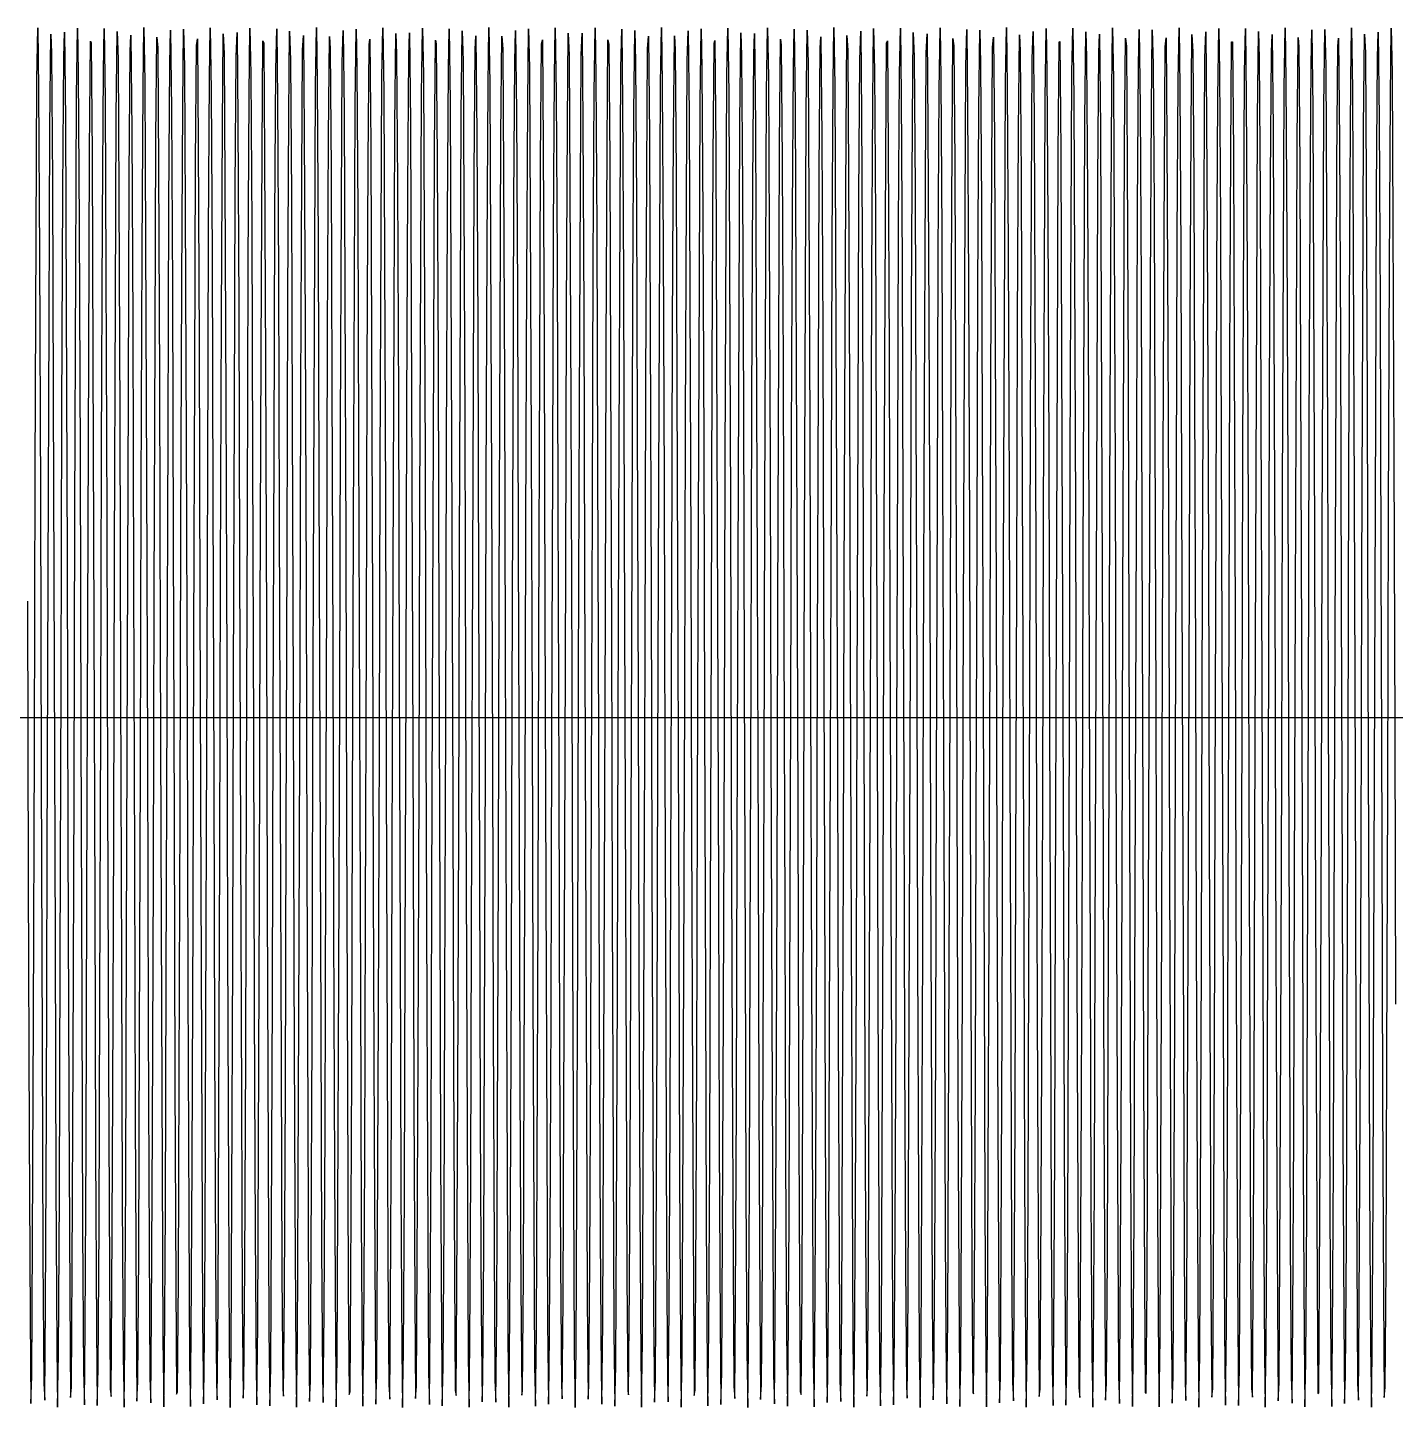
# Model space of a CAD drawing. Header units: metres. Extents: x 5 to 509, y -1 to 159.
# Drawn here: x 412 to 427.86, y 95 to 111 of the extents above; entities that cross this region are included whole.
import ezdxf

# ---------------------------------------------------------------- set-up
doc = ezdxf.new("R2010")
doc.units = ezdxf.units.M
doc.layers.add('BASE', color=8, linetype='Continuous')
doc.layers.add('WAVE', color=7, linetype='Continuous')

msp = doc.modelspace()

# ---------------------------------------------------------------- linework, layer by layer
at = {"layer": 'BASE'}
msp.add_line((29, 103), (501, 103), dxfattribs=at)
at = {"layer": 'WAVE'}
msp.add_lwpolyline([(411.996, 104.349), (412.006, 101.107), (412.016, 98.175), (412.026, 96.038), (412.036, 95.045), (412.046, 95.362), (412.056, 96.935), (412.066, 99.505), (412.076, 102.651), (412.086, 105.854), (412.096, 108.587), (412.106, 110.402), (412.116, 110.999), (412.126, 110.279), (412.136, 108.363), (412.146, 105.564), (412.156, 102.343), (412.166, 99.231), (412.176, 96.738), (412.186, 95.276), (412.196, 95.084), (412.206, 96.194), (412.216, 98.424), (412.226, 101.407), (412.236, 104.652), (412.246, 107.625), (412.256, 109.837), (412.266, 110.924), (412.276, 110.708), (412.286, 109.224), (412.296, 106.716), (412.306, 103.596), (412.316, 100.379), (412.326, 97.592), (412.336, 95.696), (412.346, 95.001), (412.356, 95.621), (412.366, 97.456), (412.376, 100.203), (412.386, 103.41), (412.396, 106.549), (412.406, 109.105), (412.416, 110.656), (412.426, 110.948), (412.436, 109.932), (412.446, 107.776), (412.456, 104.835), (412.466, 101.591), (412.476, 98.579), (412.486, 96.295), (412.496, 95.113), (412.506, 95.229), (412.516, 96.623), (412.526, 99.067), (412.536, 102.157), (412.546, 105.386), (412.556, 108.223), (412.566, 110.2), (412.576, 110.993), (412.586, 110.471), (412.596, 108.72), (412.606, 106.028), (412.616, 102.838), (412.626, 99.675), (412.636, 97.058), (412.646, 95.419), (412.656, 95.028), (412.666, 95.947), (412.676, 98.027), (412.686, 100.925), (412.696, 104.165), (412.706, 107.212), (412.716, 109.567), (412.726, 110.841), (412.736, 110.826), (412.746, 109.523), (412.756, 107.147), (412.766, 104.089), (412.776, 100.851), (412.786, 97.968), (412.796, 95.912), (412.806, 95.022), (412.816, 95.444), (412.826, 97.11), (412.836, 99.744), (412.846, 102.915), (412.856, 106.099), (412.866, 108.773), (412.876, 110.498), (412.886, 110.989), (412.896, 110.166), (412.906, 108.164), (412.916, 105.313), (412.926, 102.081), (412.936, 99), (412.946, 96.577), (412.956, 95.211), (412.966, 95.126), (412.976, 96.337), (412.986, 98.643), (412.996, 101.667), (413.006, 104.909), (413.016, 107.838), (413.026, 109.97), (413.036, 110.956), (413.046, 110.633), (413.056, 109.055), (413.066, 106.48), (413.076, 103.333), (413.086, 100.131), (413.096, 97.401), (413.106, 95.592), (413.116, 95.002), (413.126, 95.727), (413.136, 97.649), (413.146, 100.451), (413.156, 103.673), (413.166, 106.784), (413.176, 109.272), (413.186, 110.728), (413.196, 110.914), (413.206, 109.797), (413.216, 107.562), (413.226, 104.577), (413.236, 101.332), (413.246, 98.362), (413.256, 96.154), (413.266, 95.073), (413.276, 95.296), (413.286, 96.786), (413.296, 99.299), (413.306, 102.42), (413.316, 105.637), (413.326, 108.42), (413.336, 110.311), (413.346, 111), (413.356, 110.372), (413.366, 108.532), (413.376, 105.782), (413.386, 102.574), (413.396, 99.436), (413.406, 96.885), (413.416, 95.339), (413.426, 95.054), (413.436, 96.076), (413.446, 98.237), (413.456, 101.181), (413.466, 104.425), (413.476, 107.434), (413.486, 109.714), (413.496, 110.889), (413.506, 110.767), (413.516, 109.367), (413.526, 106.919), (413.536, 103.827), (413.546, 100.598), (413.556, 97.765), (413.566, 95.793), (413.576, 95.007), (413.586, 95.535), (413.596, 97.292), (413.606, 99.987), (413.616, 103.178), (413.626, 106.34), (413.636, 108.953), (413.646, 110.586), (413.656, 110.971), (413.666, 110.045), (413.676, 107.96), (413.686, 105.059), (413.696, 101.819), (413.706, 98.774), (413.716, 96.424), (413.726, 95.155), (413.736, 95.178), (413.746, 96.487), (413.756, 98.867), (413.766, 101.928), (413.776, 105.164), (413.786, 108.045), (413.796, 110.096), (413.806, 110.98), (413.816, 110.55), (413.826, 108.879), (413.836, 106.241), (413.846, 103.069), (413.856, 99.886), (413.866, 97.216), (413.876, 95.496), (413.886, 95.012), (413.896, 95.841), (413.906, 97.848), (413.916, 100.703), (413.926, 103.935), (413.936, 107.014), (413.946, 109.432), (413.956, 110.792), (413.966, 110.871), (413.976, 109.654), (413.986, 107.343), (413.996, 104.317), (414.006, 101.075), (414.016, 98.149), (414.026, 96.022), (414.036, 95.042), (414.046, 95.371), (414.056, 96.956), (414.066, 99.535), (414.076, 102.683), (414.086, 105.884), (414.096, 108.611), (414.106, 110.414), (414.116, 110.998), (414.126, 110.266), (414.136, 108.339), (414.146, 105.533), (414.156, 102.311), (414.166, 99.202), (414.176, 96.718), (414.186, 95.267), (414.196, 95.089), (414.206, 96.212), (414.216, 98.451), (414.226, 101.439), (414.236, 104.684), (414.246, 107.652), (414.256, 109.854), (414.266, 110.929), (414.276, 110.699), (414.286, 109.203), (414.296, 106.687), (414.306, 103.564), (414.316, 100.348), (414.326, 97.568), (414.336, 95.682), (414.346, 95), (414.356, 95.634), (414.366, 97.48), (414.376, 100.233), (414.386, 103.442), (414.396, 106.578), (414.406, 109.126), (414.416, 110.665), (414.426, 110.944), (414.436, 109.916), (414.446, 107.75), (414.456, 104.803), (414.466, 101.559), (414.476, 98.552), (414.486, 96.277), (414.496, 95.108), (414.506, 95.237), (414.516, 96.643), (414.526, 99.095), (414.536, 102.19), (414.546, 105.417), (414.556, 108.247), (414.566, 110.214), (414.576, 110.994), (414.586, 110.459), (414.596, 108.697), (414.606, 105.998), (414.616, 102.805), (414.626, 99.645), (414.636, 97.036), (414.646, 95.409), (414.656, 95.03), (414.666, 95.963), (414.676, 98.053), (414.686, 100.957), (414.696, 104.197), (414.706, 107.24), (414.716, 109.586), (414.726, 110.848), (414.736, 110.819), (414.746, 109.504), (414.756, 107.119), (414.766, 104.056), (414.776, 100.82), (414.786, 97.942), (414.796, 95.896), (414.806, 95.019), (414.816, 95.455), (414.826, 97.132), (414.836, 99.774), (414.846, 102.947), (414.856, 106.129), (414.866, 108.796), (414.876, 110.509), (414.886, 110.987), (414.896, 110.151), (414.906, 108.139), (414.916, 105.281), (414.926, 102.048), (414.936, 98.972), (414.946, 96.558), (414.956, 95.204), (414.966, 95.132), (414.976, 96.355), (414.986, 98.671), (414.996, 101.699), (415.006, 104.941), (415.016, 107.864), (415.026, 109.986), (415.036, 110.96), (415.046, 110.624), (415.056, 109.033), (415.066, 106.451), (415.076, 103.3), (415.086, 100.1), (415.096, 97.378), (415.106, 95.58), (415.116, 95.003), (415.126, 95.741), (415.136, 97.674), (415.146, 100.482), (415.156, 103.705), (415.166, 106.812), (415.176, 109.292), (415.186, 110.737), (415.196, 110.909), (415.206, 109.78), (415.216, 107.535), (415.226, 104.545), (415.236, 101.3), (415.246, 98.335), (415.256, 96.138), (415.266, 95.069), (415.276, 95.305), (415.286, 96.807), (415.296, 99.328), (415.306, 102.453), (415.316, 105.667), (415.326, 108.444), (415.336, 110.324), (415.346, 111), (415.356, 110.36), (415.366, 108.509), (415.376, 105.751), (415.386, 102.542), (415.396, 99.407), (415.406, 96.864), (415.416, 95.33), (415.426, 95.058), (415.436, 96.092), (415.446, 98.263), (415.456, 101.213), (415.466, 104.457), (415.476, 107.461), (415.486, 109.732), (415.496, 110.895), (415.506, 110.759), (415.516, 109.347), (415.526, 106.89), (415.536, 103.794), (415.546, 100.567), (415.556, 97.74), (415.566, 95.779), (415.576, 95.005), (415.586, 95.547), (415.596, 97.315), (415.606, 100.018), (415.616, 103.211), (415.626, 106.37), (415.636, 108.974), (415.646, 110.596), (415.656, 110.968), (415.666, 110.029), (415.676, 107.934), (415.686, 105.027), (415.696, 101.787), (415.706, 98.746), (415.716, 96.405), (415.726, 95.149), (415.736, 95.184), (415.746, 96.506), (415.756, 98.895), (415.766, 101.96), (415.776, 105.196), (415.786, 108.071), (415.796, 110.111), (415.806, 110.982), (415.816, 110.539), (415.826, 108.857), (415.836, 106.211), (415.846, 103.036), (415.856, 99.856), (415.866, 97.193), (415.876, 95.485), (415.886, 95.014), (415.896, 95.856), (415.906, 97.873), (415.916, 100.734), (415.926, 103.968), (415.936, 107.042), (415.946, 109.452), (415.956, 110.8), (415.966, 110.865), (415.976, 109.636), (415.986, 107.315), (415.996, 104.285), (416.006, 101.043), (416.016, 98.123), (416.026, 96.006), (416.036, 95.039), (416.046, 95.381), (416.056, 96.977), (416.066, 99.564), (416.076, 102.716), (416.086, 105.915), (416.096, 108.634), (416.106, 110.426), (416.116, 110.997), (416.126, 110.252), (416.136, 108.314), (416.146, 105.502), (416.156, 102.278), (416.166, 99.173), (416.176, 96.698), (416.186, 95.259), (416.196, 95.094), (416.206, 96.229), (416.216, 98.478), (416.226, 101.471), (416.236, 104.716), (416.246, 107.678), (416.256, 109.871), (416.266, 110.933), (416.276, 110.691), (416.286, 109.183), (416.296, 106.658), (416.306, 103.531), (416.316, 100.317), (416.326, 97.545), (416.336, 95.669), (416.346, 95), (416.356, 95.647), (416.366, 97.503), (416.376, 100.264), (416.386, 103.475), (416.396, 106.607), (416.406, 109.147), (416.416, 110.675), (416.426, 110.94), (416.436, 109.9), (416.446, 107.724), (416.456, 104.771), (416.466, 101.527), (416.476, 98.525), (416.486, 96.259), (416.496, 95.103), (416.506, 95.245), (416.516, 96.663), (416.526, 99.124), (416.536, 102.222), (416.546, 105.448), (416.556, 108.272), (416.566, 110.228), (416.576, 110.995), (416.586, 110.447), (416.596, 108.674), (416.606, 105.967), (416.616, 102.773), (416.626, 99.615), (416.636, 97.015), (416.646, 95.399), (416.656, 95.033), (416.666, 95.978), (416.676, 98.079), (416.686, 100.988), (416.696, 104.229), (416.706, 107.268), (416.716, 109.604), (416.726, 110.854), (416.736, 110.812), (416.746, 109.485), (416.756, 107.091), (416.766, 104.024), (416.776, 100.788), (416.786, 97.917), (416.796, 95.881), (416.806, 95.017), (416.816, 95.466), (416.826, 97.154), (416.836, 99.804), (416.846, 102.98), (416.856, 106.159), (416.866, 108.818), (416.876, 110.52), (416.886, 110.985), (416.896, 110.137), (416.906, 108.114), (416.916, 105.25), (416.926, 102.016), (416.936, 98.944), (416.946, 96.539), (416.956, 95.197), (416.966, 95.138), (416.976, 96.373), (416.986, 98.698), (416.996, 101.731), (417.006, 104.973), (417.016, 107.89), (417.026, 110.002), (417.036, 110.963), (417.046, 110.614), (417.056, 109.012), (417.066, 106.421), (417.076, 103.268), (417.086, 100.07), (417.096, 97.354), (417.106, 95.568), (417.116, 95.003), (417.126, 95.755), (417.136, 97.698), (417.146, 100.513), (417.156, 103.738), (417.166, 106.841), (417.176, 109.312), (417.186, 110.745), (417.196, 110.904), (417.206, 109.762), (417.216, 107.508), (417.226, 104.513), (417.236, 101.268), (417.246, 98.309), (417.256, 96.121), (417.266, 95.065), (417.276, 95.314), (417.286, 96.828), (417.296, 99.357), (417.306, 102.485), (417.316, 105.698), (417.326, 108.467), (417.336, 110.337), (417.346, 111), (417.356, 110.347), (417.366, 108.485), (417.376, 105.721), (417.386, 102.509), (417.396, 99.378), (417.406, 96.843), (417.416, 95.321), (417.426, 95.062), (417.436, 96.109), (417.446, 98.289), (417.456, 101.245), (417.466, 104.489), (417.476, 107.489), (417.486, 109.749), (417.496, 110.9), (417.506, 110.751), (417.516, 109.327), (417.526, 106.862), (417.536, 103.762), (417.546, 100.536), (417.556, 97.716), (417.566, 95.765), (417.576, 95.004), (417.586, 95.559), (417.596, 97.338), (417.606, 100.048), (417.616, 103.244), (417.626, 106.4), (417.636, 108.996), (417.646, 110.606), (417.656, 110.965), (417.666, 110.014), (417.676, 107.908), (417.686, 104.996), (417.696, 101.755), (417.706, 98.719), (417.716, 96.387), (417.726, 95.143), (417.736, 95.191), (417.746, 96.525), (417.756, 98.923), (417.766, 101.992), (417.776, 105.227), (417.786, 108.096), (417.796, 110.126), (417.806, 110.984), (417.816, 110.528), (417.826, 108.835), (417.836, 106.181), (417.846, 103.004), (417.856, 99.826), (417.866, 97.171), (417.876, 95.474), (417.886, 95.016), (417.896, 95.871), (417.906, 97.898), (417.916, 100.766), (417.926, 104), (417.936, 107.07), (417.946, 109.471), (417.956, 110.807), (417.966, 110.859), (417.976, 109.618), (417.986, 107.288), (417.996, 104.253), (418.006, 101.012), (418.016, 98.098), (418.026, 95.99), (418.036, 95.036), (418.046, 95.391), (418.056, 96.999), (418.066, 99.594), (418.076, 102.749), (418.086, 105.945), (418.096, 108.657), (418.106, 110.438), (418.116, 110.996), (418.126, 110.238), (418.136, 108.29), (418.146, 105.471), (418.156, 102.246), (418.166, 99.145), (418.176, 96.678), (418.186, 95.251), (418.196, 95.099), (418.206, 96.247), (418.216, 98.505), (418.226, 101.503), (418.236, 104.748), (418.246, 107.705), (418.256, 109.887), (418.266, 110.937), (418.276, 110.681), (418.286, 109.162), (418.296, 106.629), (418.306, 103.499), (418.316, 100.286), (418.326, 97.521), (418.336, 95.656), (418.346, 95), (418.356, 95.66), (418.366, 97.527), (418.376, 100.295), (418.386, 103.507), (418.396, 106.637), (418.406, 109.168), (418.416, 110.684), (418.426, 110.936), (418.436, 109.883), (418.446, 107.697), (418.456, 104.739), (418.466, 101.495), (418.476, 98.498), (418.486, 96.242), (418.496, 95.097), (418.506, 95.253), (418.516, 96.683), (418.526, 99.152), (418.536, 102.255), (418.546, 105.479), (418.556, 108.296), (418.566, 110.242), (418.576, 110.996), (418.586, 110.435), (418.596, 108.651), (418.606, 105.937), (418.616, 102.74), (418.626, 99.586), (418.636, 96.993), (418.646, 95.389), (418.656, 95.036), (418.666, 95.994), (418.676, 98.104), (418.686, 101.02), (418.696, 104.261), (418.706, 107.295), (418.716, 109.623), (418.726, 110.86), (418.736, 110.805), (418.746, 109.466), (418.756, 107.063), (418.766, 103.991), (418.776, 100.757), (418.786, 97.892), (418.796, 95.867), (418.806, 95.015), (418.816, 95.477), (418.826, 97.177), (418.836, 99.834), (418.846, 103.013), (418.856, 106.189), (418.866, 108.841), (418.876, 110.531), (418.886, 110.983), (418.896, 110.122), (418.906, 108.089), (418.916, 105.219), (418.926, 101.984), (418.936, 98.916), (418.946, 96.52), (418.956, 95.19), (418.966, 95.144), (418.976, 96.392), (418.986, 98.726), (418.996, 101.763), (419.006, 105.004), (419.016, 107.915), (419.026, 110.018), (419.036, 110.966), (419.046, 110.604), (419.056, 108.99), (419.066, 106.392), (419.076, 103.235), (419.086, 100.04), (419.096, 97.331), (419.106, 95.556), (419.116, 95.004), (419.126, 95.769), (419.136, 97.722), (419.146, 100.544), (419.156, 103.77), (419.166, 106.87), (419.176, 109.332), (419.186, 110.753), (419.196, 110.899), (419.206, 109.745), (419.216, 107.481), (419.226, 104.481), (419.236, 101.236), (419.246, 98.282), (419.256, 96.104), (419.266, 95.061), (419.276, 95.323), (419.286, 96.849), (419.296, 99.386), (419.306, 102.518), (419.316, 105.729), (419.326, 108.491), (419.336, 110.35), (419.346, 111), (419.356, 110.334), (419.366, 108.461), (419.376, 105.69), (419.386, 102.476), (419.396, 99.349), (419.406, 96.822), (419.416, 95.312), (419.426, 95.066), (419.436, 96.125), (419.446, 98.316), (419.456, 101.277), (419.466, 104.521), (419.476, 107.516), (419.486, 109.767), (419.496, 110.905), (419.506, 110.743), (419.516, 109.307), (419.526, 106.833), (419.536, 103.729), (419.546, 100.505), (419.556, 97.691), (419.566, 95.751), (419.576, 95.003), (419.586, 95.571), (419.596, 97.361), (419.606, 100.078), (419.616, 103.276), (419.626, 106.429), (419.636, 109.018), (419.646, 110.616), (419.656, 110.962), (419.666, 109.998), (419.676, 107.883), (419.686, 104.964), (419.696, 101.722), (419.706, 98.691), (419.716, 96.368), (419.726, 95.137), (419.736, 95.199), (419.746, 96.544), (419.756, 98.951), (419.766, 102.025), (419.776, 105.259), (419.786, 108.121), (419.796, 110.141), (419.806, 110.986), (419.816, 110.517), (419.826, 108.812), (419.836, 106.151), (419.846, 102.971), (419.856, 99.796), (419.866, 97.148), (419.876, 95.463), (419.886, 95.018), (419.896, 95.885), (419.906, 97.924), (419.916, 100.797), (419.926, 104.033), (419.936, 107.098), (419.946, 109.49), (419.956, 110.814), (419.966, 110.852), (419.976, 109.599), (419.986, 107.26), (419.996, 104.22), (420.006, 100.98), (420.016, 98.072), (420.026, 95.974), (420.036, 95.033), (420.046, 95.402), (420.056, 97.021), (420.066, 99.623), (420.076, 102.781), (420.086, 105.975), (420.096, 108.68), (420.106, 110.45), (420.116, 110.995), (420.126, 110.224), (420.136, 108.265), (420.146, 105.44), (420.156, 102.213), (420.166, 99.116), (420.176, 96.658), (420.186, 95.243), (420.196, 95.104), (420.206, 96.264), (420.216, 98.532), (420.226, 101.535), (420.236, 104.78), (420.246, 107.731), (420.256, 109.904), (420.266, 110.941), (420.276, 110.672), (420.286, 109.141), (420.296, 106.6), (420.306, 103.466), (420.316, 100.256), (420.326, 97.497), (420.336, 95.643), (420.346, 95), (420.356, 95.673), (420.366, 97.551), (420.376, 100.325), (420.386, 103.54), (420.396, 106.666), (420.406, 109.188), (420.416, 110.693), (420.426, 110.932), (420.436, 109.866), (420.446, 107.671), (420.456, 104.707), (420.466, 101.463), (420.476, 98.471), (420.486, 96.224), (420.496, 95.092), (420.506, 95.261), (420.516, 96.703), (420.526, 99.181), (420.536, 102.287), (420.546, 105.51), (420.556, 108.321), (420.566, 110.256), (420.576, 110.997), (420.586, 110.423), (420.596, 108.628), (420.606, 105.907), (420.616, 102.707), (420.626, 99.556), (420.636, 96.972), (420.646, 95.379), (420.656, 95.04), (420.666, 96.01), (420.676, 98.13), (420.686, 101.052), (420.696, 104.294), (420.706, 107.323), (420.716, 109.641), (420.726, 110.866), (420.736, 110.798), (420.746, 109.446), (420.756, 107.035), (420.766, 103.959), (420.776, 100.726), (420.786, 97.867), (420.796, 95.852), (420.806, 95.013), (420.816, 95.488), (420.826, 97.199), (420.836, 99.864), (420.846, 103.045), (420.856, 106.219), (420.866, 108.863), (420.876, 110.542), (420.886, 110.981), (420.896, 110.107), (420.906, 108.064), (420.916, 105.187), (420.926, 101.951), (420.936, 98.888), (420.946, 96.5), (420.956, 95.183), (420.966, 95.151), (420.976, 96.41), (420.986, 98.754), (420.996, 101.796), (421.006, 105.036), (421.016, 107.941), (421.026, 110.034), (421.036, 110.969), (421.046, 110.593), (421.056, 108.969), (421.066, 106.362), (421.076, 103.202), (421.086, 100.009), (421.096, 97.308), (421.106, 95.544), (421.116, 95.006), (421.126, 95.783), (421.136, 97.747), (421.146, 100.576), (421.156, 103.803), (421.166, 106.898), (421.176, 109.352), (421.186, 110.761), (421.196, 110.893), (421.206, 109.727), (421.216, 107.454), (421.226, 104.448), (421.236, 101.205), (421.246, 98.256), (421.256, 96.088), (421.266, 95.057), (421.276, 95.332), (421.286, 96.869), (421.296, 99.415), (421.306, 102.55), (421.316, 105.76), (421.326, 108.515), (421.336, 110.363), (421.346, 111), (421.356, 110.321), (421.366, 108.437), (421.376, 105.659), (421.386, 102.444), (421.396, 99.32), (421.406, 96.801), (421.416, 95.303), (421.426, 95.07), (421.436, 96.142), (421.446, 98.342), (421.456, 101.309), (421.466, 104.553), (421.476, 107.542), (421.486, 109.784), (421.496, 110.91), (421.506, 110.735), (421.516, 109.287), (421.526, 106.805), (421.536, 103.697), (421.546, 100.474), (421.556, 97.667), (421.566, 95.737), (421.576, 95.002), (421.586, 95.583), (421.596, 97.384), (421.606, 100.109), (421.616, 103.309), (421.626, 106.459), (421.636, 109.039), (421.646, 110.626), (421.656, 110.959), (421.666, 109.982), (421.676, 107.857), (421.686, 104.932), (421.696, 101.69), (421.706, 98.663), (421.716, 96.35), (421.726, 95.131), (421.736, 95.206), (421.746, 96.563), (421.756, 98.98), (421.766, 102.057), (421.776, 105.29), (421.786, 108.146), (421.796, 110.155), (421.806, 110.988), (421.816, 110.506), (421.826, 108.79), (421.836, 106.121), (421.846, 102.938), (421.856, 99.766), (421.866, 97.126), (421.876, 95.452), (421.886, 95.02), (421.896, 95.9), (421.906, 97.949), (421.916, 100.828), (421.926, 104.065), (421.936, 107.126), (421.946, 109.509), (421.956, 110.821), (421.966, 110.846), (421.976, 109.581), (421.986, 107.233), (421.996, 104.188), (422.006, 100.948), (422.016, 98.046), (422.026, 95.959), (422.036, 95.03), (422.046, 95.412), (422.056, 97.042), (422.066, 99.653), (422.076, 102.814), (422.086, 106.006), (422.096, 108.703), (422.106, 110.462), (422.116, 110.994), (422.126, 110.21), (422.136, 108.241), (422.146, 105.409), (422.156, 102.181), (422.166, 99.088), (422.176, 96.638), (422.186, 95.235), (422.196, 95.109), (422.206, 96.282), (422.216, 98.559), (422.226, 101.568), (422.236, 104.811), (422.246, 107.757), (422.256, 109.92), (422.266, 110.945), (422.276, 110.663), (422.286, 109.12), (422.296, 106.57), (422.306, 103.433), (422.316, 100.225), (422.326, 97.473), (422.336, 95.631), (422.346, 95), (422.356, 95.686), (422.366, 97.575), (422.376, 100.356), (422.386, 103.573), (422.396, 106.695), (422.406, 109.209), (422.416, 110.702), (422.426, 110.928), (422.436, 109.849), (422.446, 107.644), (422.456, 104.675), (422.466, 101.431), (422.476, 98.444), (422.486, 96.207), (422.496, 95.088), (422.506, 95.27), (422.516, 96.723), (422.526, 99.21), (422.536, 102.32), (422.546, 105.541), (422.556, 108.345), (422.566, 110.27), (422.576, 110.998), (422.586, 110.411), (422.596, 108.604), (422.606, 105.876), (422.616, 102.675), (422.626, 99.527), (422.636, 96.95), (422.646, 95.369), (422.656, 95.043), (422.666, 96.026), (422.676, 98.156), (422.686, 101.084), (422.696, 104.326), (422.706, 107.35), (422.716, 109.659), (422.726, 110.872), (422.736, 110.79), (422.746, 109.427), (422.756, 107.006), (422.766, 103.927), (422.776, 100.694), (422.786, 97.842), (422.796, 95.837), (422.806, 95.011), (422.816, 95.5), (422.826, 97.222), (422.836, 99.894), (422.846, 103.078), (422.856, 106.249), (422.866, 108.885), (422.876, 110.553), (422.886, 110.979), (422.896, 110.092), (422.906, 108.038), (422.916, 105.156), (422.926, 101.919), (422.936, 98.86), (422.946, 96.481), (422.956, 95.176), (422.966, 95.157), (422.976, 96.429), (422.986, 98.781), (422.996, 101.828), (423.006, 105.067), (423.016, 107.967), (423.026, 110.049), (423.036, 110.972), (423.046, 110.583), (423.056, 108.947), (423.066, 106.332), (423.076, 103.17), (423.086, 99.979), (423.096, 97.285), (423.106, 95.532), (423.116, 95.007), (423.126, 95.797), (423.136, 97.772), (423.146, 100.607), (423.156, 103.835), (423.166, 106.927), (423.176, 109.372), (423.186, 110.769), (423.196, 110.888), (423.206, 109.709), (423.216, 107.427), (423.226, 104.416), (423.236, 101.173), (423.246, 98.23), (423.256, 96.071), (423.266, 95.053), (423.276, 95.342), (423.286, 96.89), (423.296, 99.444), (423.306, 102.583), (423.316, 105.79), (423.326, 108.539), (423.336, 110.376), (423.346, 111), (423.356, 110.307), (423.366, 108.413), (423.376, 105.628), (423.386, 102.411), (423.396, 99.291), (423.406, 96.781), (423.416, 95.294), (423.426, 95.075), (423.436, 96.159), (423.446, 98.369), (423.456, 101.341), (423.466, 104.585), (423.476, 107.569), (423.486, 109.802), (423.496, 110.915), (423.506, 110.726), (423.516, 109.266), (423.526, 106.776), (423.536, 103.664), (423.546, 100.443), (423.556, 97.643), (423.566, 95.724), (423.576, 95.002), (423.586, 95.595), (423.596, 97.407), (423.606, 100.139), (423.616, 103.342), (423.626, 106.488), (423.636, 109.061), (423.646, 110.636), (423.656, 110.955), (423.666, 109.966), (423.676, 107.831), (423.686, 104.901), (423.696, 101.658), (423.706, 98.636), (423.716, 96.332), (423.726, 95.125), (423.736, 95.213), (423.746, 96.583), (423.756, 99.008), (423.766, 102.09), (423.776, 105.321), (423.786, 108.171), (423.796, 110.17), (423.806, 110.99), (423.816, 110.495), (423.826, 108.767), (423.836, 106.091), (423.846, 102.906), (423.856, 99.736), (423.866, 97.104), (423.876, 95.441), (423.886, 95.022), (423.896, 95.916), (423.906, 97.974), (423.916, 100.86), (423.926, 104.097), (423.936, 107.154), (423.946, 109.528), (423.956, 110.828), (423.966, 110.84), (423.976, 109.562), (423.986, 107.205), (423.996, 104.156), (424.006, 100.917), (424.016, 98.02), (424.026, 95.943), (424.036, 95.027), (424.046, 95.422), (424.056, 97.064), (424.066, 99.683), (424.076, 102.847), (424.086, 106.036), (424.096, 108.726), (424.106, 110.474), (424.116, 110.992), (424.126, 110.196), (424.136, 108.216), (424.146, 105.378), (424.156, 102.148), (424.166, 99.059), (424.176, 96.618), (424.186, 95.227), (424.196, 95.115), (424.206, 96.3), (424.216, 98.587), (424.226, 101.6), (424.236, 104.843), (424.246, 107.783), (424.256, 109.937), (424.266, 110.949), (424.276, 110.653), (424.286, 109.099), (424.296, 106.541), (424.306, 103.401), (424.316, 100.194), (424.326, 97.45), (424.336, 95.618), (424.346, 95.001), (424.356, 95.699), (424.366, 97.599), (424.376, 100.387), (424.386, 103.605), (424.396, 106.724), (424.406, 109.229), (424.416, 110.711), (424.426, 110.923), (424.436, 109.832), (424.446, 107.618), (424.456, 104.643), (424.466, 101.399), (424.476, 98.417), (424.486, 96.19), (424.496, 95.083), (424.506, 95.278), (424.516, 96.744), (424.526, 99.239), (424.536, 102.352), (424.546, 105.572), (424.556, 108.369), (424.566, 110.283), (424.576, 110.999), (424.586, 110.398), (424.596, 108.581), (424.606, 105.846), (424.616, 102.642), (424.626, 99.497), (424.636, 96.929), (424.646, 95.359), (424.656, 95.046), (424.666, 96.042), (424.676, 98.182), (424.686, 101.115), (424.696, 104.358), (424.706, 107.378), (424.716, 109.677), (424.726, 110.878), (424.736, 110.783), (424.746, 109.407), (424.756, 106.978), (424.766, 103.894), (424.776, 100.663), (424.786, 97.817), (424.796, 95.823), (424.806, 95.01), (424.816, 95.511), (424.826, 97.244), (424.836, 99.924), (424.846, 103.111), (424.856, 106.279), (424.866, 108.907), (424.876, 110.564), (424.886, 110.976), (424.896, 110.077), (424.906, 108.013), (424.916, 105.124), (424.926, 101.886), (424.936, 98.832), (424.946, 96.463), (424.956, 95.169), (424.966, 95.164), (424.976, 96.447), (424.986, 98.809), (424.996, 101.86), (425.007, 105.099), (425.017, 107.992), (425.027, 110.064), (425.037, 110.974), (425.047, 110.572), (425.057, 108.925), (425.067, 106.303), (425.077, 103.137), (425.087, 99.949), (425.097, 97.263), (425.107, 95.52), (425.117, 95.008), (425.127, 95.811), (425.137, 97.797), (425.147, 100.638), (425.157, 103.868), (425.167, 106.955), (425.177, 109.392), (425.187, 110.777), (425.197, 110.882), (425.207, 109.692), (425.217, 107.4), (425.227, 104.384), (425.237, 101.141), (425.247, 98.203), (425.257, 96.055), (425.267, 95.049), (425.277, 95.351), (425.287, 96.912), (425.297, 99.474), (425.307, 102.616), (425.317, 105.821), (425.327, 108.562), (425.337, 110.388), (425.347, 110.999), (425.357, 110.294), (425.367, 108.389), (425.377, 105.597), (425.387, 102.379), (425.397, 99.262), (425.407, 96.76), (425.417, 95.285), (425.427, 95.079), (425.437, 96.176), (425.447, 98.396), (425.457, 101.373), (425.467, 104.617), (425.477, 107.596), (425.487, 109.819), (425.497, 110.92), (425.507, 110.718), (425.517, 109.246), (425.527, 106.747), (425.537, 103.631), (425.547, 100.412), (425.557, 97.618), (425.567, 95.71), (425.577, 95.001), (425.587, 95.608), (425.597, 97.431), (425.607, 100.17), (425.617, 103.374), (425.627, 106.517), (425.637, 109.082), (425.647, 110.646), (425.657, 110.952), (425.667, 109.95), (425.677, 107.805), (425.687, 104.869), (425.697, 101.626), (425.707, 98.609), (425.717, 96.314), (425.727, 95.119), (425.737, 95.221), (425.747, 96.602), (425.757, 99.036), (425.767, 102.122), (425.777, 105.352), (425.787, 108.196), (425.797, 110.184), (425.807, 110.991), (425.817, 110.483), (425.827, 108.744), (425.837, 106.06), (425.847, 102.873), (425.857, 99.707), (425.867, 97.082), (425.877, 95.431), (425.887, 95.025), (425.897, 95.931), (425.907, 98), (425.917, 100.891), (425.927, 104.13), (425.937, 107.182), (425.947, 109.547), (425.957, 110.834), (425.967, 110.833), (425.977, 109.543), (425.987, 107.177), (425.997, 104.124), (426.007, 100.885), (426.017, 97.995), (426.027, 95.928), (426.037, 95.024), (426.047, 95.433), (426.057, 97.086), (426.067, 99.712), (426.077, 102.879), (426.087, 106.066), (426.097, 108.749), (426.107, 110.485), (426.117, 110.991), (426.127, 110.182), (426.137, 108.191), (426.147, 105.346), (426.157, 102.116), (426.167, 99.031), (426.177, 96.599), (426.187, 95.219), (426.197, 95.12), (426.207, 96.317), (426.217, 98.614), (426.227, 101.632), (426.237, 104.875), (426.247, 107.81), (426.257, 109.953), (426.267, 110.953), (426.277, 110.644), (426.287, 109.078), (426.297, 106.512), (426.307, 103.368), (426.317, 100.164), (426.327, 97.426), (426.337, 95.605), (426.347, 95.001), (426.357, 95.713), (426.367, 97.623), (426.377, 100.418), (426.387, 103.638), (426.397, 106.752), (426.407, 109.25), (426.417, 110.719), (426.427, 110.919), (426.437, 109.815), (426.447, 107.591), (426.457, 104.611), (426.467, 101.367), (426.477, 98.391), (426.487, 96.173), (426.497, 95.078), (426.507, 95.287), (426.517, 96.764), (426.527, 99.268), (426.537, 102.385), (426.547, 105.603), (426.557, 108.394), (426.567, 110.297), (426.577, 110.999), (426.587, 110.386), (426.597, 108.558), (426.607, 105.815), (426.617, 102.609), (426.627, 99.468), (426.637, 96.908), (426.647, 95.349), (426.657, 95.05), (426.667, 96.058), (426.677, 98.208), (426.687, 101.147), (426.697, 104.39), (426.707, 107.405), (426.717, 109.695), (426.727, 110.884), (426.737, 110.775), (426.747, 109.388), (426.757, 106.95), (426.767, 103.862), (426.777, 100.632), (426.787, 97.792), (426.797, 95.808), (426.807, 95.008), (426.817, 95.523), (426.827, 97.267), (426.837, 99.955), (426.847, 103.143), (426.857, 106.308), (426.867, 108.929), (426.877, 110.575), (426.887, 110.974), (426.897, 110.061), (426.907, 107.987), (426.917, 105.093), (426.927, 101.854), (426.937, 98.804), (426.947, 96.444), (426.957, 95.162), (426.967, 95.17), (426.977, 96.466), (426.987, 98.837), (426.997, 101.893), (427.007, 105.13), (427.017, 108.018), (427.027, 110.08), (427.037, 110.977), (427.047, 110.562), (427.057, 108.903), (427.067, 106.273), (427.077, 103.104), (427.087, 99.919), (427.097, 97.24), (427.107, 95.509), (427.117, 95.01), (427.127, 95.826), (427.137, 97.821), (427.147, 100.669), (427.157, 103.9), (427.167, 106.983), (427.177, 109.411), (427.187, 110.784), (427.197, 110.877), (427.207, 109.674), (427.217, 107.372), (427.227, 104.352), (427.237, 101.109), (427.247, 98.177), (427.257, 96.039), (427.267, 95.046), (427.277, 95.361), (427.287, 96.933), (427.297, 99.503), (427.307, 102.648), (427.317, 105.851), (427.327, 108.586), (427.337, 110.401), (427.347, 110.999), (427.357, 110.281), (427.367, 108.365), (427.377, 105.566), (427.387, 102.346), (427.397, 99.233), (427.407, 96.74), (427.417, 95.276), (427.427, 95.084), (427.437, 96.193), (427.447, 98.422), (427.457, 101.405), (427.467, 104.649), (427.477, 107.623), (427.487, 109.836), (427.497, 110.924), (427.507, 110.709), (427.517, 109.226), (427.527, 106.718), (427.537, 103.599), (427.547, 100.381), (427.557, 97.594), (427.567, 95.697), (427.577, 95.001), (427.587, 95.62), (427.597, 97.454), (427.607, 100.2), (427.617, 103.407), (427.627, 106.547), (427.637, 109.103), (427.647, 110.655), (427.657, 110.948), (427.667, 109.934), (427.677, 107.778), (427.687, 104.837), (427.697, 101.594), (427.707, 98.581), (427.717, 96.296), (427.727, 95.114), (427.737, 95.229), (427.747, 96.622), (427.757, 99.065), (427.767, 102.155), (427.777, 105.384), (427.787, 108.221), (427.797, 110.199), (427.807, 110.993), (427.817, 110.472), (427.827, 108.722), (427.837, 106.03), (427.847, 102.84), (427.857, 99.677)], dxfattribs=at)

doc.saveas('drawing.dxf')
